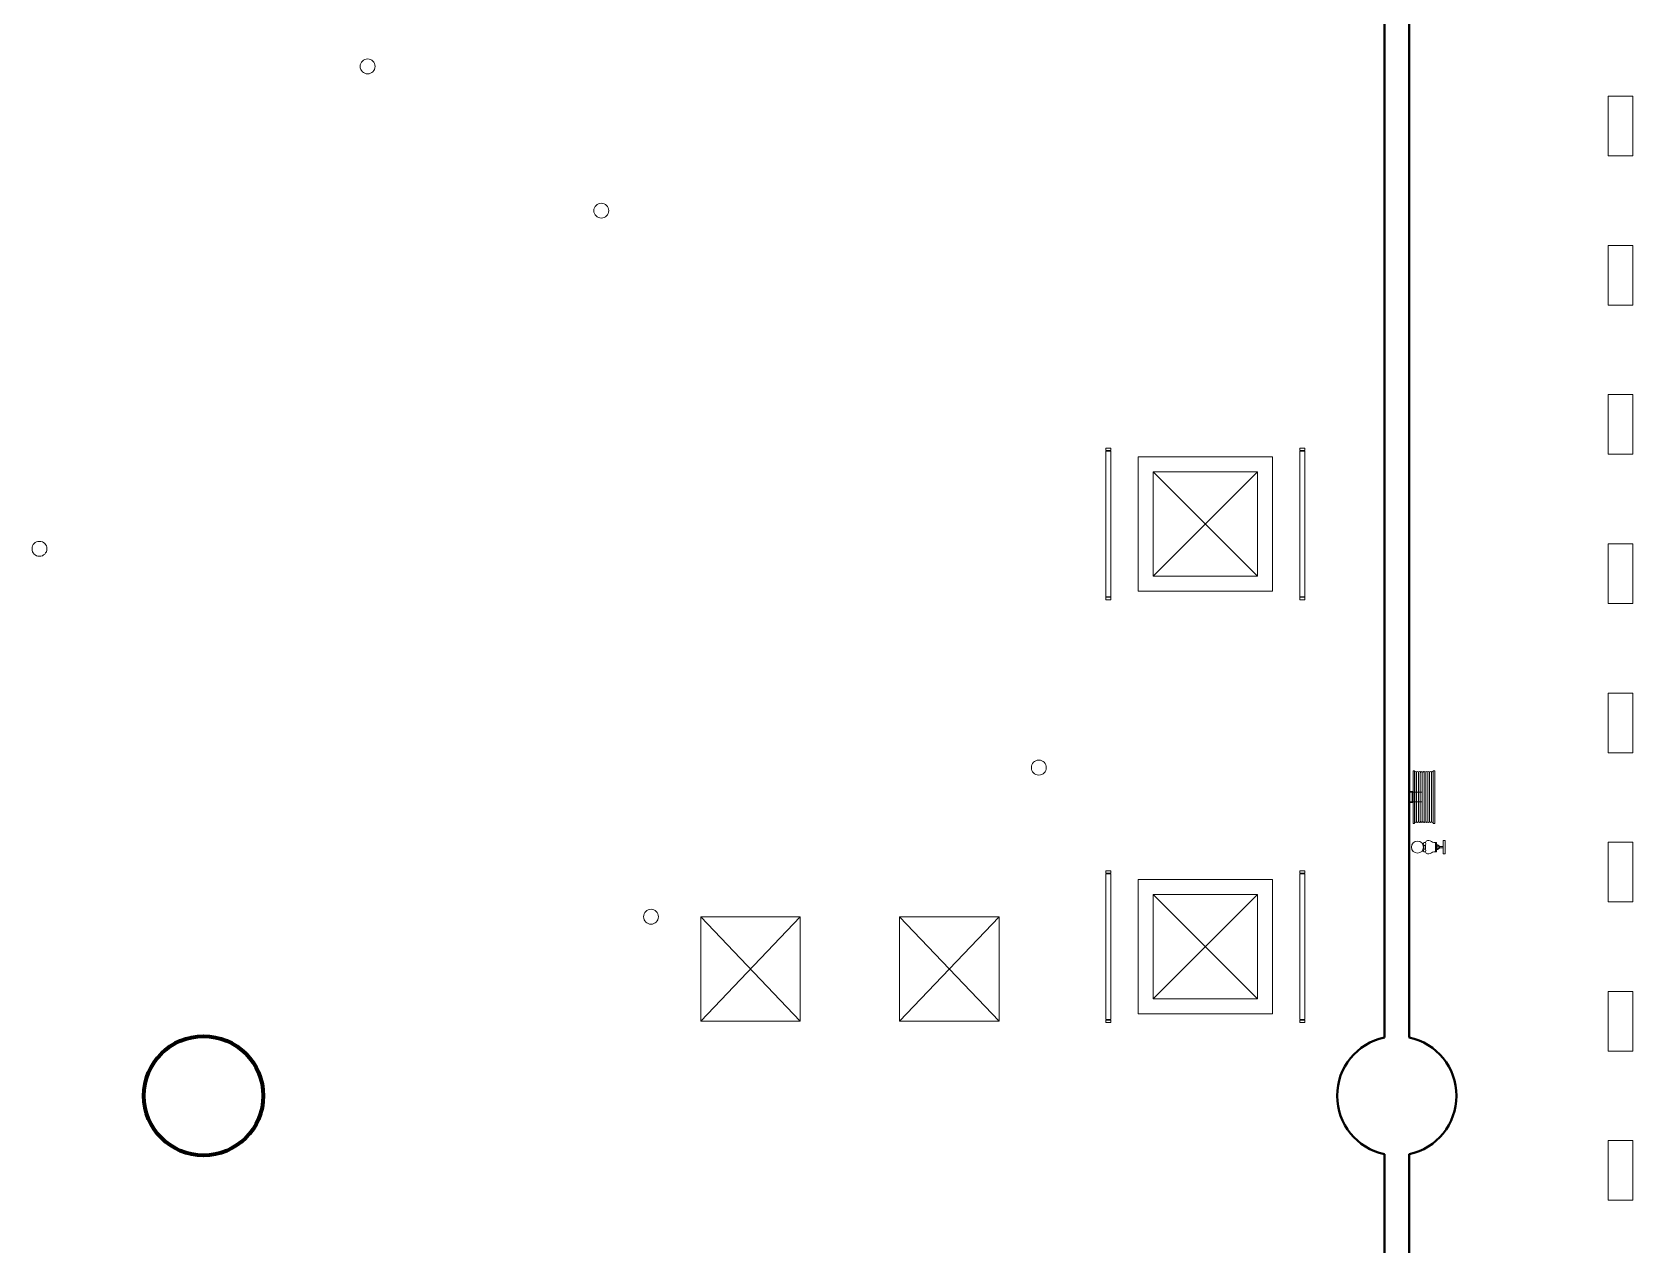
# Model space of a CAD drawing. Header units: metres. Extents: x 1807 to 3745, y 842 to 1968.
# Drawn here: x 3364.28 to 3380.38, y 1426.5 to 1438.7 of the extents above; entities that cross this region are included whole.
import ezdxf

# ---------------------------------------------------------------- set-up
doc = ezdxf.new("R2010")
doc.units = ezdxf.units.M
doc.header["$MEASUREMENT"] = 0
doc.linetypes.add('DGN1', pattern=[7.299439, 0, -7.299439])
doc.layers.add('Level 1', color=7, linetype='Continuous', lineweight=0)

msp = doc.modelspace()

# ---------------------------------------------------------------- linework, layer by layer
at = {"layer": 'Level 1', "color": 7, "linetype": 'Continuous', "lineweight": 40}
for p, q in [((3377.875, 1428.587), (3377.875, 1439.413)), ((3378.125, 1439.413), (3378.125, 1428.587)), ((3377.875, 1416.587), (3377.875, 1427.413)), ((3378.125, 1427.413), (3378.125, 1416.587))]:
    msp.add_line(p, q, dxfattribs=at)
at = {"layer": 'Level 1', "color": 7, "linetype": 'Continuous', "lineweight": 0}
for p, q in [((3380.125, 1438.05), (3380.375, 1438.05)), ((3380.125, 1437.45), (3380.125, 1438.05)), ((3380.375, 1438.05), (3380.375, 1437.45)), ((3380.375, 1437.45), (3380.125, 1437.45)), ((3380.125, 1436.55), (3380.375, 1436.55)), ((3380.125, 1435.95), (3380.125, 1436.55)), ((3380.375, 1436.55), (3380.375, 1435.95)), ((3380.375, 1435.95), (3380.125, 1435.95)), ((3380.125, 1435.05), (3380.375, 1435.05)), ((3380.125, 1434.45), (3380.125, 1435.05)), ((3380.375, 1435.05), (3380.375, 1434.45)), ((3380.375, 1434.45), (3380.125, 1434.45)), ((3376.6, 1434.275), (3375.55, 1433.225)), ((3375.55, 1434.275), (3376.6, 1433.225)), ((3380.125, 1433.55), (3380.375, 1433.55)), ((3380.125, 1432.95), (3380.125, 1433.55)), ((3380.375, 1433.55), (3380.375, 1432.95)), ((3380.375, 1432.95), (3380.125, 1432.95)), ((3380.125, 1432.05), (3380.375, 1432.05)), ((3380.125, 1431.45), (3380.125, 1432.05)), ((3380.375, 1432.05), (3380.375, 1431.45)), ((3380.375, 1431.45), (3380.125, 1431.45)), ((3378.181, 1431.249), (3378.181, 1430.759)), ((3378.199, 1431.249), (3378.199, 1430.759)), ((3378.218, 1431.249), (3378.218, 1430.759)), ((3378.236, 1431.249), (3378.236, 1430.759)), ((3378.255, 1431.247), (3378.255, 1430.759)), ((3378.255, 1431.247), (3378.255, 1430.759)), ((3378.274, 1431.249), (3378.274, 1430.759)), ((3378.292, 1431.249), (3378.292, 1430.759)), ((3378.311, 1431.249), (3378.311, 1430.759)), ((3378.329, 1431.249), (3378.329, 1430.759)), ((3378.348, 1431.249), (3378.348, 1430.759)), ((3378.366, 1431.249), (3378.366, 1430.759)), ((3378.254, 1430.538), (3378.271, 1430.538)), ((3378.273, 1430.546), (3378.273, 1430.547)), ((3378.273, 1430.547), (3378.288, 1430.547)), ((3378.288, 1430.518), (3378.273, 1430.518)), ((3378.398, 1430.547), (3378.388, 1430.547)), ((3378.388, 1430.547), (3378.388, 1430.452)), ((3378.398, 1430.452), (3378.398, 1430.547)), ((3378.41, 1430.522), (3378.398, 1430.522)), ((3378.398, 1430.522), (3378.398, 1430.477)), ((3378.41, 1430.51), (3378.398, 1430.51)), ((3378.41, 1430.489), (3378.398, 1430.489)), ((3378.43, 1430.512), (3378.43, 1430.507)), ((3378.465, 1430.507), (3378.43, 1430.507)), ((3378.43, 1430.507), (3378.43, 1430.492)), ((3378.43, 1430.492), (3378.43, 1430.488)), ((3378.43, 1430.492), (3378.465, 1430.492)), ((3378.485, 1430.567), (3378.465, 1430.567)), ((3378.465, 1430.567), (3378.465, 1430.432)), ((3378.465, 1430.492), (3378.465, 1430.507)), ((3378.485, 1430.432), (3378.485, 1430.567)), ((3380.125, 1430.55), (3380.375, 1430.55)), ((3380.125, 1429.95), (3380.125, 1430.55)), ((3380.375, 1430.55), (3380.375, 1429.95)), ((3378.271, 1430.461), (3378.254, 1430.461)), ((3378.288, 1430.481), (3378.273, 1430.481)), ((3378.288, 1430.452), (3378.273, 1430.452)), ((3378.388, 1430.452), (3378.398, 1430.452)), ((3378.398, 1430.477), (3378.407, 1430.477)), ((3378.465, 1430.432), (3378.485, 1430.432)), ((3376.6, 1430.025), (3375.55, 1428.975)), ((3375.55, 1430.025), (3376.6, 1428.975)), ((3380.375, 1429.95), (3380.125, 1429.95)), ((3371, 1429.8), (3372, 1428.75)), ((3372, 1429.8), (3371, 1428.75)), ((3373, 1429.8), (3374, 1428.75)), ((3374, 1429.8), (3373, 1428.75)), ((3380.125, 1429.05), (3380.375, 1429.05)), ((3380.125, 1428.45), (3380.125, 1429.05)), ((3380.375, 1429.05), (3380.375, 1428.45)), ((3380.375, 1428.45), (3380.125, 1428.45)), ((3380.125, 1427.55), (3380.375, 1427.55)), ((3380.125, 1426.95), (3380.125, 1427.55)), ((3380.375, 1427.55), (3380.375, 1426.95)), ((3380.375, 1426.95), (3380.125, 1426.95))]:
    msp.add_line(p, q, dxfattribs=at)
at = {"layer": 'Level 1', "color": 7, "linetype": 'Continuous', "lineweight": 13}
for p, q in [((3375.125, 1434.513), (3375.075, 1434.513)), ((3375.075, 1434.513), (3375.075, 1434.488)), ((3375.125, 1434.488), (3375.125, 1434.513)), ((3377.025, 1434.488), (3377.025, 1434.513)), ((3377.025, 1434.513), (3377.075, 1434.513)), ((3377.075, 1434.513), (3377.075, 1434.488)), ((3375.075, 1434.488), (3375.125, 1434.488)), ((3375.075, 1433.018), (3375.075, 1434.483)), ((3375.075, 1434.483), (3375.125, 1434.483)), ((3375.125, 1433.018), (3375.125, 1434.483)), ((3375.4, 1433.075), (3375.4, 1434.425)), ((3375.4, 1434.425), (3376.75, 1434.425)), ((3376.75, 1434.425), (3376.75, 1433.075)), ((3377.075, 1434.488), (3377.025, 1434.488)), ((3377.025, 1433.018), (3377.025, 1434.483)), ((3377.075, 1434.483), (3377.025, 1434.483)), ((3377.075, 1433.018), (3377.075, 1434.483)), ((3375.55, 1433.225), (3375.55, 1434.275)), ((3375.55, 1434.275), (3376.6, 1434.275)), ((3376.6, 1434.275), (3376.6, 1433.225)), ((3376.6, 1433.225), (3375.55, 1433.225)), ((3376.75, 1433.075), (3375.4, 1433.075)), ((3375.075, 1433.018), (3375.125, 1433.018)), ((3375.075, 1433.013), (3375.125, 1433.013)), ((3375.075, 1432.988), (3375.075, 1433.013)), ((3375.125, 1432.988), (3375.075, 1432.988)), ((3375.125, 1433.013), (3375.125, 1432.988)), ((3377.075, 1433.018), (3377.025, 1433.018)), ((3377.075, 1433.013), (3377.025, 1433.013)), ((3377.025, 1433.013), (3377.025, 1432.988)), ((3377.025, 1432.988), (3377.075, 1432.988)), ((3377.075, 1432.988), (3377.075, 1433.013)), ((3378.163, 1430.739), (3378.163, 1431.269)), ((3378.163, 1431.269), (3378.177, 1431.269)), ((3378.177, 1431.269), (3378.177, 1430.739)), ((3378.367, 1430.739), (3378.367, 1431.269)), ((3378.367, 1431.269), (3378.383, 1431.269)), ((3378.383, 1431.269), (3378.383, 1430.739)), ((3378.177, 1430.739), (3378.163, 1430.739)), ((3378.383, 1430.739), (3378.367, 1430.739)), ((3375.125, 1430.262), (3375.075, 1430.262)), ((3375.075, 1430.262), (3375.075, 1430.237)), ((3375.075, 1430.237), (3375.125, 1430.237)), ((3375.075, 1428.767), (3375.075, 1430.232)), ((3375.075, 1430.232), (3375.125, 1430.232)), ((3375.125, 1430.237), (3375.125, 1430.262)), ((3375.125, 1428.767), (3375.125, 1430.232)), ((3375.4, 1428.825), (3375.4, 1430.175)), ((3375.4, 1430.175), (3376.75, 1430.175)), ((3376.75, 1430.175), (3376.75, 1428.825)), ((3377.025, 1430.237), (3377.025, 1430.262)), ((3377.025, 1430.262), (3377.075, 1430.262)), ((3377.075, 1430.237), (3377.025, 1430.237)), ((3377.025, 1428.767), (3377.025, 1430.232)), ((3377.075, 1430.232), (3377.025, 1430.232)), ((3377.075, 1430.262), (3377.075, 1430.237)), ((3377.075, 1428.767), (3377.075, 1430.232)), ((3375.55, 1428.975), (3375.55, 1430.025)), ((3375.55, 1430.025), (3376.6, 1430.025)), ((3376.6, 1430.025), (3376.6, 1428.975)), ((3371, 1428.75), (3371, 1429.8)), ((3371, 1429.8), (3372, 1429.8)), ((3372, 1429.8), (3372, 1428.75)), ((3373, 1428.75), (3373, 1429.8)), ((3373, 1429.8), (3374, 1429.8)), ((3374, 1429.8), (3374, 1428.75)), ((3376.6, 1428.975), (3375.55, 1428.975)), ((3372, 1428.75), (3371, 1428.75)), ((3374, 1428.75), (3373, 1428.75)), ((3375.075, 1428.767), (3375.125, 1428.767)), ((3375.075, 1428.762), (3375.125, 1428.762)), ((3375.075, 1428.737), (3375.075, 1428.762)), ((3375.125, 1428.737), (3375.075, 1428.737)), ((3375.125, 1428.762), (3375.125, 1428.737)), ((3376.75, 1428.825), (3375.4, 1428.825)), ((3377.075, 1428.767), (3377.025, 1428.767)), ((3377.075, 1428.762), (3377.025, 1428.762)), ((3377.025, 1428.762), (3377.025, 1428.737)), ((3377.025, 1428.737), (3377.075, 1428.737)), ((3377.075, 1428.737), (3377.075, 1428.762))]:
    msp.add_line(p, q, dxfattribs=at)
at = {"layer": 'Level 1', "color": 7, "linetype": 'Continuous', "lineweight": 30}
for p, q in [((3378.127, 1430.953), (3378.127, 1431.055)), ((3378.127, 1431.055), (3378.157, 1431.055)), ((3378.157, 1431.055), (3378.157, 1430.953)), ((3378.157, 1430.953), (3378.127, 1430.953))]:
    msp.add_line(p, q, dxfattribs=at)
at = {"layer": 'Level 1', "color": 7, "linetype": 'DGN1', "lineweight": 0}
for p, q in [((3378.157, 1431.053), (3378.364, 1431.053)), ((3378.157, 1430.956), (3378.364, 1430.956))]:
    msp.add_line(p, q, dxfattribs=at)
at = {"layer": 'Level 1', "color": 7, "linetype": 'Continuous', "lineweight": 13}
for centre, radius in [((3367.65, 1438.35), 0.075), ((3370, 1436.9), 0.075), ((3364.35, 1433.5), 0.075), ((3378.208, 1430.5), 0.06), ((3370.5, 1429.8), 0.075)]:
    msp.add_circle(centre, radius, dxfattribs=at)
at = {"layer": 'Level 1', "color": 7, "linetype": 'Continuous', "lineweight": 0}
msp.add_circle((3374.4, 1431.3), 0.075, dxfattribs=at)
at = {"layer": 'Level 1', "color": 7, "linetype": 'Continuous', "lineweight": 70}
msp.add_circle((3366, 1428), 0.6, dxfattribs=at)
at = {"layer": 'Level 1', "color": 7, "linetype": 'Continuous', "lineweight": 0}
for centre, radius, start, end in [((3378.31, 1430.533), 0.04, 158.767, 201.233), ((3378.341, 1430.5), 0.0701, 164.7036, 195.2964), ((3378.319, 1430.534), 0.0339, 61.1573, 156.7573), ((3378.251, 1430.533), 0.04, 338.767, 21.233), ((3378.22, 1430.5), 0.0701, 344.7036, 15.2964), ((3378.384, 1430.627), 0.0799, 232.5986, 272.7841), ((3378.408, 1430.483), 0.00618, 256.1244, 76.1244), ((3378.408, 1430.516), 0.00618, 283.8756, 76.1244), ((3378.403, 1430.5), 0.0127, 304.4192, 55.5808), ((3378.43, 1430.532), 0.0205, 219.866, 270.7387), ((3378.43, 1430.468), 0.0205, 89.2613, 140.134), ((3378.31, 1430.467), 0.04, 158.767, 201.233), ((3378.251, 1430.467), 0.04, 338.767, 21.233), ((3378.319, 1430.466), 0.0339, 203.2427, 298.8427), ((3378.384, 1430.373), 0.0799, 87.2159, 127.4014)]:
    msp.add_arc(centre, radius, start, end, dxfattribs=at)
at = {"layer": 'Level 1', "color": 7, "linetype": 'Continuous', "lineweight": 40}
for start, end in [(102.0248, 257.9753), (282.0247, 77.9752)]:
    msp.add_arc((3378, 1428), 0.6, start, end, dxfattribs=at)
at = {"layer": 'Level 1', "color": 7, "linetype": 'Continuous', "lineweight": 0, "extrusion": (0, 0, -1)}
for centre, major_axis, ratio in [((3378.19, 1431.243), (0, -0.017), 0.578812), ((3378.208, 1431.243), (0, -0.017), 0.578812), ((3378.227, 1431.243), (0, -0.017), 0.578812), ((3378.245, 1431.243), (0, -0.017), 0.578812), ((3378.265, 1430.766), (0, 0.017), 0.578813), ((3378.283, 1430.766), (0, 0.017), 0.578813), ((3378.302, 1430.766), (0, 0.017), 0.578813), ((3378.32, 1430.766), (0, 0.017), 0.578813), ((3378.339, 1430.766), (0, 0.017), 0.578813), ((3378.357, 1430.766), (0, 0.017), 0.578813)]:
    msp.add_ellipse(centre, major_axis=major_axis, ratio=ratio, start_param=1.981756, end_param=4.478097, dxfattribs=at)
at = {"layer": 'Level 1', "color": 7, "linetype": 'Continuous', "lineweight": 0}
for centre, major_axis, ratio in [((3378.265, 1431.243), (0, 0.017), 0.578812), ((3378.283, 1431.243), (0, 0.017), 0.578812), ((3378.302, 1431.243), (0, 0.017), 0.578812), ((3378.32, 1431.243), (0, 0.017), 0.578812), ((3378.339, 1431.243), (0, 0.017), 0.578812), ((3378.357, 1431.243), (0, 0.017), 0.578812), ((3378.19, 1430.766), (0, -0.017), 0.578813), ((3378.208, 1430.766), (0, -0.017), 0.578813), ((3378.227, 1430.766), (0, -0.017), 0.578813), ((3378.245, 1430.766), (0, -0.017), 0.578813)]:
    msp.add_ellipse(centre, major_axis=major_axis, ratio=ratio, start_param=5.123349, end_param=7.619689, dxfattribs=at)

doc.saveas('drawing.dxf')
